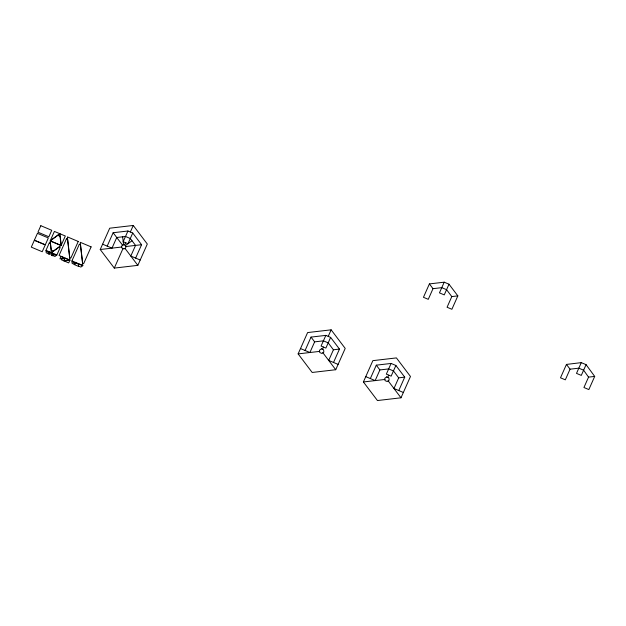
<?xml version="1.0" encoding="UTF-8"?>
<svg xmlns="http://www.w3.org/2000/svg" width="626" height="626" viewBox="0 0 626 626"><rect width="100%" height="100%" fill="white"/><g stroke="black" fill="none" stroke-linecap="round" stroke-linejoin="round"><path stroke-width="0.94" d="M100.23 249.516L109.714 228.2L133.252 225.454L147.313 244.03L137.837 265.354L114.292 268.092L100.23 249.516L121.734 247.012A1.62 1.588 -8.7 0 1 122.555 245.165L124.12 244.727L125.075 245.126L125.818 246.534A1.62 1.588 -8.7 0 1 124.997 248.389A1.62 1.588 -8.7 0 1 122.954 248.624L114.292 268.092M107.187 246.12L113.142 232.731L127.939 231.002L132.735 233.021L141.578 244.703L135.623 258.092M127.939 231.002L123.189 241.683L127.986 243.702L132.735 233.021M124.597 244.922L125.591 242.692M130.341 232.011L133.252 225.454M298.125 353.893L307.609 332.57L331.146 329.832L345.208 348.408L335.732 369.723L312.186 372.462L298.125 353.893L319.628 351.389M305.081 350.49L311.036 337.101L325.833 335.38L330.63 337.398L339.472 349.073L333.517 362.462M339.472 349.073L333.431 349.777L328.196 342.86L323.399 340.841L314.635 341.866L309.901 352.516L300.496 348.557M325.833 335.38L321.083 346.061L325.88 348.079L330.63 337.398M322.492 349.3L323.478 347.07M328.227 336.389L331.146 329.832M333.431 349.777L328.697 360.435L338.103 364.395M363.393 381.97L372.869 360.646L396.415 357.908L410.476 376.484L400.992 397.8L377.455 400.546L363.393 381.97L384.896 379.466M370.342 378.566L376.296 365.169L391.094 363.448L395.89 365.467L404.732 377.149L398.778 390.538M404.732 377.149L398.699 377.854L393.464 370.936L388.668 368.917L379.904 369.935L375.162 380.592L365.764 376.633M391.094 363.448L386.344 374.129L391.14 376.148L395.89 365.467M387.752 377.376L388.746 375.146M429.397 283.914L423.45 297.303L428.27 299.33L433.004 288.672L441.768 287.655L446.565 289.674L451.8 296.591L457.841 295.887L448.998 284.204L444.202 282.185L429.397 283.914L433.004 288.672M398.699 377.854L393.957 388.503L403.363 392.471M444.202 282.185L439.452 292.866L444.249 294.893L448.998 284.204M451.8 296.591L447.066 307.249L451.886 309.275L457.841 295.887M566.452 364.418L560.497 377.807L565.317 379.833L570.059 369.176L578.815 368.174L583.612 370.193L588.55 377.126L583.933 387.51L588.847 389.575L594.7 376.414L586.077 364.653L581.28 362.634L566.452 364.418L570.059 369.176M581.28 362.634L576.499 373.378L581.296 375.397L586.077 364.653M59.83 233.701L50.291 240.65L54.399 231.417L65.315 236.01L61.207 245.243L59.885 233.725M48.257 252.427L49.11 251.809L50.315 252.317L48.405 253.71L46.23 252.794L45.964 250.486L48.257 252.395M53.805 254.735L56.841 255.064L54.931 256.457L52.748 255.502M125.419 245.58L132.023 240.76M588.55 377.126L594.7 376.414M125.818 246.534L141.578 244.703M102.601 244.187L112.007 248.146L116.749 237.489L125.505 236.471L130.31 238.49L135.545 245.408L130.803 256.057L140.208 260.017M51.442 255.267L52.647 255.776L52.388 253.467L50.213 252.552L48.304 253.945L49.509 254.453L50.354 253.827L51.324 254.234L51.442 255.236M376.296 365.169L379.904 369.935M388.151 380.835L400.992 397.8M311.036 337.101L314.635 341.866M322.891 352.759L335.732 369.723M113.142 232.731L122.555 245.165M124.997 248.389L137.837 265.354M122.626 236.808L123.549 244.789M53.813 254.766L53.695 253.741L52.49 253.233L52.756 255.541M122.954 248.624A1.62 1.588 -8.7 0 1 121.734 247.012M34.336 240.306L31.3 247.137L42.216 251.738L45.252 244.907L34.336 240.306M37.427 233.357L34.391 240.188L45.307 244.789L48.343 237.958L37.427 233.357M40.831 225.704L37.951 232.183L48.867 236.777L51.747 230.298L40.831 225.704M49.266 242.958L45.98 250.353L56.888 254.946L60.174 247.552L59.337 246.918L51.465 252.661L50.315 243.123L49.266 242.958M66.45 238.835L59.055 255.455L69.916 260.025L67.498 238.991L66.45 238.835M60.988 256.527L59.947 258.882L63.116 258.515L63.265 257.482L60.988 256.527M61.684 259.375L61.481 259.845L63.75 260.799L64.799 258.444L61.622 258.82L61.684 259.375M65.034 258.248L63.868 260.854L69.627 260.181L65.034 258.248M69.869 260.283L68.711 262.889L64.11 260.956L69.869 260.283M78.242 241.456L70.848 258.084L69.807 257.92L67.389 236.886L78.242 241.456M79.33 244.25L71.935 260.878L82.788 265.447L80.371 244.414L79.33 244.25M91.114 246.879L83.727 263.499L82.679 263.343L80.261 242.309L91.114 246.879M58.116 235.094L50.244 240.838L61.09 245.408L60.002 235.892A1.62 1.588 -8.7 0 1 58.116 235.094M61.043 245.525L53.163 251.261A1.62 1.588 -8.7 0 0 51.285 250.47L50.19 240.955L61.043 245.525M75.026 262.435L74.173 263.053L73.203 262.646L73.085 261.613L71.88 261.112L72.147 263.413L74.322 264.329L76.231 262.943L75.026 262.435M76.129 263.178L74.22 264.563L78.563 266.394L78.297 264.094L76.129 263.178M82.757 265.69L80.848 267.075L78.673 266.16L78.406 263.859L82.757 265.69M321.404 348.839L319.495 350.231L319.761 352.54L321.928 353.455L323.845 352.062L323.579 349.754L321.404 348.839M386.672 376.915L384.763 378.307L385.021 380.616L387.197 381.531L389.106 380.139L388.84 377.83L386.672 376.915"/></g></svg>
